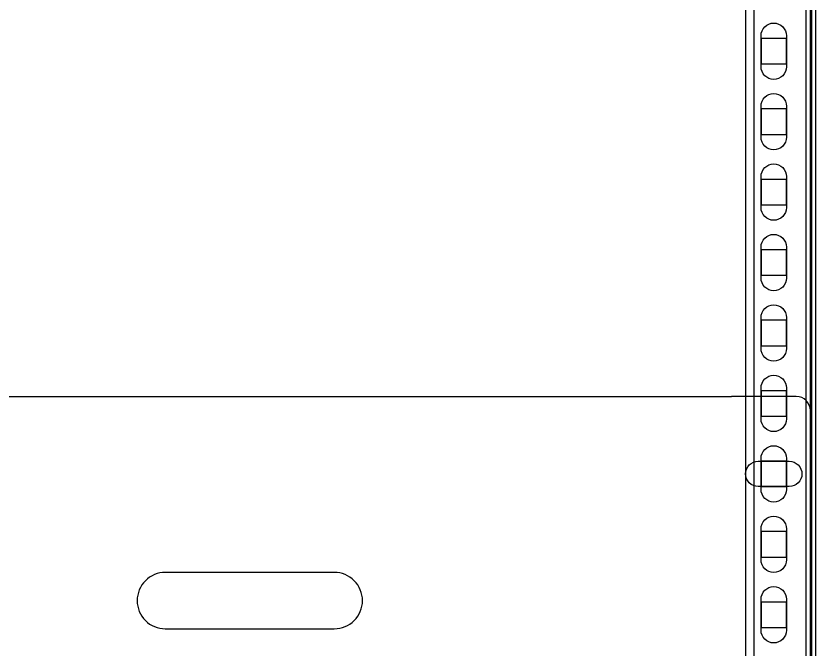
# Model space of a CAD drawing. Header units: millimetres. Extents: x 173893 to 258446, y -176540 to -123824.
# Drawn here: x 192727 to 193011, y -172746.4 to -172521.4 of the extents above; entities that cross this region are included whole.
import ezdxf

# ---------------------------------------------------------------- set-up
doc = ezdxf.new("R2010")
doc.units = ezdxf.units.MM
doc.header["$LTSCALE"] = 3
doc.linetypes.add('HIDDEN', pattern=[9.525, 6.35, -3.175])
doc.layers.add('@.VISIBLE', color=7, linetype='Continuous')

# ---------------------------------------------------------------- blocks, each defined once
blk = doc.blocks.new('Oval 20x9')
at = {"layer": '@.VISIBLE', "color": 2}
blk.add_lwpolyline([(-5.5, -4.5), (5.5, -4.5, 0.414214), (10, 0), (10, 0, 0.414214), (5.5, 4.5), (-5.5, 4.5, 0.414214), (-10, 0), (-10, 0, 0.414214)], format="xyb", close=True, dxfattribs=at)

msp = doc.modelspace()

# ---------------------------------------------------------------- linework, layer by layer
at = {"color": 151}
for points in [[(193010.98, -172370.38), (192990.98, -172370.38, 0.414214), (192985.98, -172375.38), (192985.98, -174442.38, 0.414214), (192990.98, -174447.38), (193010.98, -174447.38)], [(193000.48, -172528.38), (193000.48, -172539.38, -0.414214), (192995.98, -172543.88), (192995.98, -172543.88, -0.414214), (192991.48, -172539.38), (192991.48, -172528.38, -0.414214), (192995.98, -172523.88), (192995.98, -172523.88, -0.414214)], [(193000.48, -172553.38), (193000.48, -172564.38, -0.414214), (192995.98, -172568.88), (192995.98, -172568.88, -0.414214), (192991.48, -172564.38), (192991.48, -172553.38, -0.414214), (192995.98, -172548.88), (192995.98, -172548.88, -0.414214)], [(193000.48, -172578.38), (193000.48, -172589.38, -0.414214), (192995.98, -172593.88), (192995.98, -172593.88, -0.414214), (192991.48, -172589.38), (192991.48, -172578.38, -0.414214), (192995.98, -172573.88), (192995.98, -172573.88, -0.414214)], [(193000.48, -172603.38), (193000.48, -172614.38, -0.414214), (192995.98, -172618.88), (192995.98, -172618.88, -0.414214), (192991.48, -172614.38), (192991.48, -172603.38, -0.414214), (192995.98, -172598.88), (192995.98, -172598.88, -0.414214)], [(193000.48, -172628.38), (193000.48, -172639.38, -0.414214), (192995.98, -172643.88), (192995.98, -172643.88, -0.414214), (192991.48, -172639.38), (192991.48, -172628.38, -0.414214), (192995.98, -172623.88), (192995.98, -172623.88, -0.414214)], [(193000.48, -172653.38), (193000.48, -172664.38, -0.414214), (192995.98, -172668.88), (192995.98, -172668.88, -0.414214), (192991.48, -172664.38), (192991.48, -172653.38, -0.414214), (192995.98, -172648.88), (192995.98, -172648.88, -0.414214)], [(193000.48, -172678.38), (193000.48, -172689.38, -0.414214), (192995.98, -172693.88), (192995.98, -172693.88, -0.414214), (192991.48, -172689.38), (192991.48, -172678.38, -0.414214), (192995.98, -172673.88), (192995.98, -172673.88, -0.414214)], [(193000.48, -172703.38), (193000.48, -172714.38, -0.414214), (192995.98, -172718.88), (192995.98, -172718.88, -0.414214), (192991.48, -172714.38), (192991.48, -172703.38, -0.414214), (192995.98, -172698.88), (192995.98, -172698.88, -0.414214)], [(193000.48, -172728.38), (193000.48, -172739.38, -0.414214), (192995.98, -172743.88), (192995.98, -172743.88, -0.414214), (192991.48, -172739.38), (192991.48, -172728.38, -0.414214), (192995.98, -172723.88), (192995.98, -172723.88, -0.414214)]]:
    msp.add_lwpolyline(points, format="xyb", close=True, dxfattribs=at)
at = {"linetype": 'HIDDEN'}
msp.add_lwpolyline([(192187.98, -174420.38), (193010.98, -174420.38), (193010.98, -172397.38), (192187.98, -172397.38)], close=True, dxfattribs=at)
for points in [[(192189.48, -174418.88), (193009.48, -174418.88), (193009.48, -172398.88), (192189.48, -172398.88)], [(193000.48, -172529.38), (192991.48, -172529.38), (192991.48, -172538.38), (193000.48, -172538.38)], [(193000.48, -172554.38), (192991.48, -172554.38), (192991.48, -172563.38), (193000.48, -172563.38)], [(193000.48, -172579.38), (192991.48, -172579.38), (192991.48, -172588.38), (193000.48, -172588.38)], [(193000.48, -172604.38), (192991.48, -172604.38), (192991.48, -172613.38), (193000.48, -172613.38)], [(193000.48, -172629.38), (192991.48, -172629.38), (192991.48, -172638.38), (193000.48, -172638.38)], [(193000.48, -172654.38), (192991.48, -172654.38), (192991.48, -172663.38), (193000.48, -172663.38)], [(193000.48, -172679.38), (192991.48, -172679.38), (192991.48, -172688.38), (193000.48, -172688.38)], [(193000.48, -172704.38), (192991.48, -172704.38), (192991.48, -172713.38), (193000.48, -172713.38)], [(193000.48, -172729.38), (192991.48, -172729.38), (192991.48, -172738.38), (193000.48, -172738.38)]]:
    msp.add_lwpolyline(points, close=True)
at = {"color": 6}
for points in [[(192189.98, -174418.38), (193008.98, -174418.38), (193008.98, -172399.38), (192189.98, -172399.38)], [(192191.48, -174416.88), (193007.48, -174416.88), (193007.48, -172400.88), (192191.48, -172400.88)], [(192209.98, -174398.38), (192988.98, -174398.38), (192988.98, -172419.38), (192209.98, -172419.38)]]:
    msp.add_lwpolyline(points, close=True, dxfattribs=at)
msp.add_lwpolyline([(192779.98, -172738.85), (192839.98, -172738.85, 0.414214), (192849.98, -172728.85), (192849.98, -172728.85, 0.414214), (192839.98, -172718.85), (192779.98, -172718.85, 0.414214), (192769.98, -172728.85), (192769.98, -172728.85, 0.414214)], format="xyb", close=True)
at = {"layer": '@.VISIBLE'}
msp.add_line((192217.78, -172656.38), (192980.98, -172656.38), dxfattribs=at)
msp.add_lwpolyline([(192980.98, -172936.38), (193003.98, -172936.38, 0.414214), (193008.98, -172931.38), (193008.98, -172661.38, 0.414214), (193003.98, -172656.38), (192980.98, -172656.38)], format="xyb", dxfattribs=at)

# ---------------------------------------------------------------- block references
at = {"layer": '@.VISIBLE', "xscale": -1}
msp.add_blockref('Oval 20x9', (192995.98, -172683.88), dxfattribs=at)

doc.saveas('drawing.dxf')
